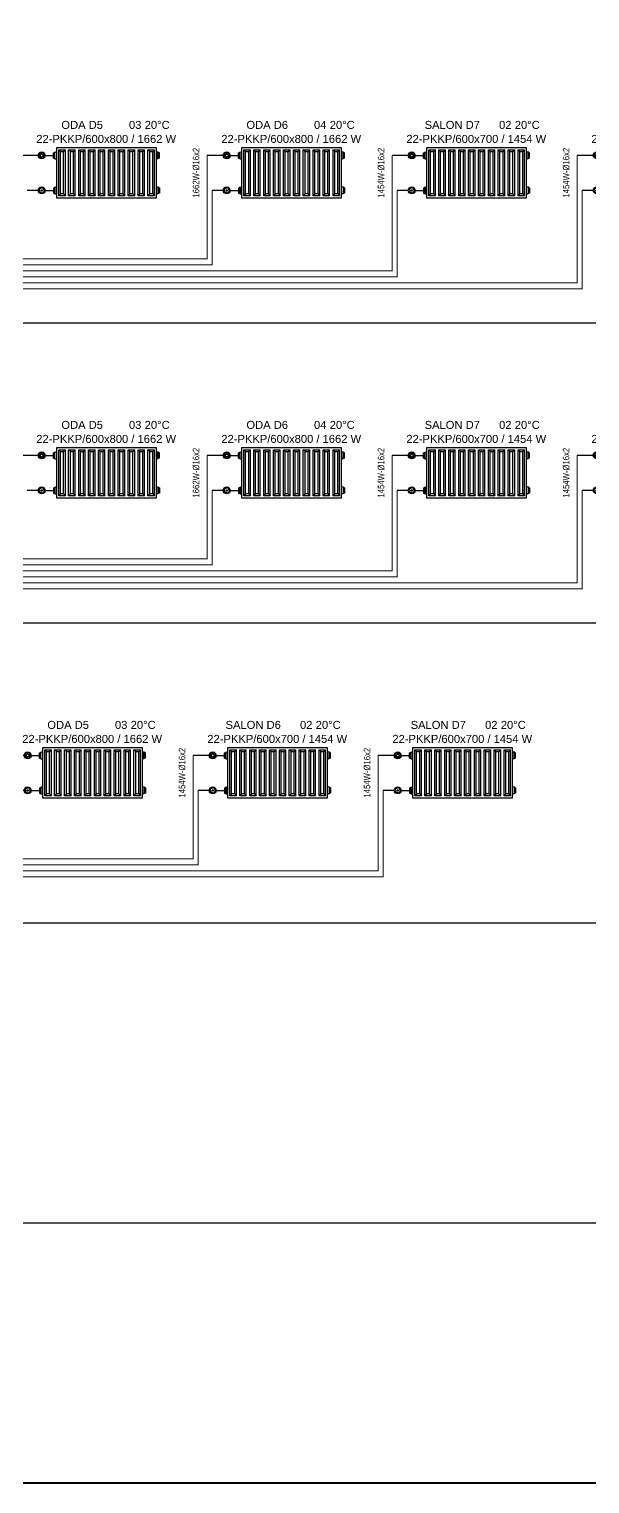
# Model space of a CAD drawing. Header units: centimetres. Extents: x -61 to 10101, y -10955 to 1521.
# Drawn here: x 3643 to 4204, y -4461 to -3006 of the extents above; entities that cross this region are included whole.
import ezdxf
from ezdxf.enums import TextEntityAlignment as Align

# ---------------------------------------------------------------- set-up
doc = ezdxf.new("R2010")
doc.units = ezdxf.units.CM
doc.linetypes.add('DASHED', pattern=[1.524, 1.27, -0.254])
doc.linetypes.add('ISITMA DONUS HATTI', pattern=[1.66, 1.57, -0.02, -0.07])
for name, color, linetype in [('MTY-ISITMA-DONUS-BORU', 30, 'ISITMA DONUS HATTI'), ('MTY-ISITMA-GIDIS-BORU', 10, 'Continuous'), ('MTY-RADYATÖR', 2, 'Continuous'), ('ROTAS-ISITMA-CAP', 41, 'Continuous'), ('ROTAS-ISITMA-DONUS', 30, 'DASHED'), ('ROTAS-ISITMA-GIDIS', 10, 'Continuous'), ('ROTAS-KAT-BANDI', 8, 'Continuous'), ('ROTAS-MASKE', 7, 'Continuous'), ('ROTAS-PAFTA', 7, 'Continuous'), ('ROTAS-RADYATOR', 2, 'Continuous')]:
    doc.layers.add(name, color=color, linetype=linetype)
doc.styles.add('MTYCAPLT', font='arial.ttf', dxfattribs={"width": 0.65, "height": 1})
doc.styles.add('ROTAS', font='arial.ttf')

# ---------------------------------------------------------------- blocks, each defined once
blk = doc.blocks.new('MTY-RADYATOR KOLON')
at = {"layer": 'MTY-ISITMA-DONUS-BORU'}
for p, q in [((11, 22.5), (0, 22.5)), ((17.9, 22.5), (26.3, 22.5))]:
    blk.add_line(p, q, dxfattribs=at)
at = {"layer": 'MTY-ISITMA-GIDIS-BORU'}
for p, q in [((11, 57.5), (-5, 57.5)), ((17.9, 57.5), (26.3, 57.5))]:
    blk.add_line(p, q, dxfattribs=at)
at = {"layer": 'MTY-RADYATÖR', "color": 15}
for p, q in [((12.3, 58.4), (11.9, 58.5)), ((12.8, 59.1), (12.5, 59.4)), ((13.4, 60), (13.6, 59.6)), ((14.5, 60.2), (14.5, 59.4)), ((15.5, 60), (15.3, 59.6)), ((16.1, 59.1), (16.4, 59.4)), ((16.6, 58.4), (17, 58.5)), ((26.3, 60.2), (27.2, 60.2)), ((26.3, 58.8), (26.3, 60.2)), ((26.3, 58.8), (27.2, 58.8)), ((26.3, 56.2), (26.3, 58.8)), ((27.2, 60.2), (27.2, 60.7)), ((27.2, 60.7), (27.8, 60.7)), ((27.2, 58.8), (27.2, 60.2)), ((27.2, 56.2), (27.2, 58.8)), ((27.8, 60.9), (28.8, 61)), ((27.8, 60.7), (27.8, 60.9)), ((27.8, 54.3), (27.8, 60.7)), ((31.6, 17.2), (31.6, 63)), ((31.6, 63), (38.2, 63)), ((33.4, 61.3), (31.6, 63)), ((33.4, 19), (33.4, 61.3)), ((33.4, 61.3), (36.5, 61.3)), ((36.5, 61.3), (38.2, 63)), ((36.5, 19), (36.5, 61.3)), ((38.2, 17.2), (38.2, 63)), ((41.5, 17.2), (41.5, 63)), ((43.3, 61.3), (41.5, 63)), ((41.5, 63), (48.1, 63)), ((43.3, 19), (43.3, 61.3)), ((43.3, 61.3), (46.4, 61.3)), ((46.4, 61.3), (48.1, 63)), ((46.4, 19), (46.4, 61.3)), ((48.1, 17.2), (48.1, 63)), ((51.5, 17.2), (51.5, 63)), ((53.2, 61.3), (51.5, 63)), ((51.5, 63), (58, 63)), ((53.2, 19), (53.2, 61.3)), ((53.2, 61.3), (56.3, 61.3)), ((56.3, 61.3), (58, 63)), ((56.3, 19), (56.3, 61.3)), ((58, 17.2), (58, 63)), ((61.4, 17.2), (61.4, 63)), ((61.4, 63), (67.9, 63)), ((63.1, 61.3), (61.4, 63)), ((63.1, 19), (63.1, 61.3)), ((63.1, 61.3), (66.2, 61.3)), ((66.2, 61.3), (67.9, 63)), ((66.2, 19), (66.2, 61.3)), ((67.9, 17.2), (67.9, 63)), ((71.3, 17.2), (71.3, 63)), ((71.3, 63), (77.8, 63)), ((73, 61.3), (71.3, 63)), ((73, 19), (73, 61.3)), ((73, 61.3), (76.1, 61.3)), ((76.1, 61.3), (77.8, 63)), ((76.1, 19), (76.1, 61.3)), ((77.8, 17.2), (77.8, 63)), ((81.2, 17.2), (81.2, 63)), ((81.2, 63), (87.7, 63)), ((82.9, 61.3), (81.2, 63)), ((82.9, 19), (82.9, 61.3)), ((82.9, 61.3), (86, 61.3)), ((86, 61.3), (87.7, 63)), ((86, 19), (86, 61.3)), ((87.7, 17.2), (87.7, 63)), ((91.1, 17.2), (91.1, 63)), ((91.1, 63), (97.6, 63)), ((92.8, 61.3), (91.1, 63)), ((92.8, 19), (92.8, 61.3)), ((92.8, 61.3), (95.9, 61.3)), ((95.9, 61.3), (97.6, 63)), ((95.9, 19), (95.9, 61.3)), ((97.6, 17.2), (97.6, 63)), ((101, 17.2), (101, 63)), ((101, 63), (107.5, 63)), ((102.7, 61.3), (101, 63)), ((102.7, 19), (102.7, 61.3)), ((102.7, 61.3), (105.8, 61.3)), ((105.8, 61.3), (107.5, 63)), ((105.8, 19), (105.8, 61.3)), ((107.5, 17.2), (107.5, 63)), ((110.9, 17.2), (110.9, 63)), ((110.9, 63), (117.4, 63)), ((112.6, 61.3), (110.9, 63)), ((112.6, 19), (112.6, 61.3)), ((112.6, 61.3), (115.7, 61.3)), ((115.7, 61.3), (117.4, 63)), ((115.7, 19), (115.7, 61.3)), ((117.4, 17.2), (117.4, 63)), ((120.8, 17.2), (120.8, 63)), ((120.8, 63), (127.3, 63)), ((122.5, 61.3), (120.8, 63)), ((122.5, 19), (122.5, 61.3)), ((122.5, 61.3), (125.6, 61.3)), ((125.6, 61.3), (127.3, 63)), ((125.6, 19), (125.6, 61.3)), ((127.3, 17.2), (127.3, 63)), ((130.8, 60.9), (129.8, 61)), ((130.8, 60.7), (130.8, 60.9)), ((130.8, 54.3), (130.8, 60.7)), ((131.4, 60.7), (130.8, 60.7)), ((131.4, 60.2), (131.4, 60.7)), ((132.3, 60.2), (131.4, 60.2)), ((131.4, 58.8), (131.4, 60.2)), ((132.3, 58.8), (131.4, 58.8)), ((131.4, 56.2), (131.4, 58.8)), ((132.3, 58.8), (132.3, 60.2)), ((132.3, 56.2), (132.3, 58.8)), ((11.7, 57.5), (12.5, 57.5)), ((12.3, 56.6), (11.9, 56.5)), ((12.8, 55.9), (12.5, 55.6)), ((13.4, 55), (13.6, 55.4)), ((14.5, 54.8), (14.5, 55.6)), ((15.5, 55), (15.3, 55.4)), ((16.1, 55.9), (16.4, 55.6)), ((17.2, 57.5), (16.4, 57.5)), ((16.6, 56.6), (17, 56.5)), ((26.3, 56.2), (27.2, 56.2)), ((26.3, 54.8), (26.3, 56.2)), ((26.3, 54.8), (27.2, 54.8)), ((27.2, 54.8), (27.2, 56.2)), ((27.2, 54.3), (27.2, 54.8)), ((27.2, 54.3), (27.8, 54.3)), ((27.8, 54.1), (27.8, 54.3)), ((27.8, 54.1), (28.8, 54)), ((130.8, 54.1), (129.8, 54)), ((131.4, 54.3), (130.8, 54.3)), ((130.8, 54.1), (130.8, 54.3)), ((132.3, 56.2), (131.4, 56.2)), ((131.4, 54.8), (131.4, 56.2)), ((132.3, 54.8), (131.4, 54.8)), ((131.4, 54.3), (131.4, 54.8)), ((132.3, 54.8), (132.3, 56.2)), ((15.2, 22.5), (13.8, 22.5)), ((26.3, 25.2), (27.2, 25.2)), ((26.3, 25.2), (26.3, 23.8)), ((26.3, 23.8), (27.2, 23.8)), ((26.3, 23.8), (26.3, 21.2)), ((26.3, 21.2), (27.2, 21.2)), ((26.3, 21.2), (26.3, 19.8)), ((26.3, 19.8), (27.2, 19.8)), ((27.2, 25.7), (27.8, 25.7)), ((27.2, 25.7), (27.2, 25.2)), ((27.2, 25.2), (27.2, 23.8)), ((27.2, 23.8), (27.2, 21.2)), ((27.2, 21.2), (27.2, 19.8)), ((27.2, 19.8), (27.2, 19.3)), ((27.2, 19.3), (27.8, 19.3)), ((27.8, 25.9), (28.8, 26)), ((27.8, 25.9), (27.8, 25.7)), ((27.8, 25.7), (27.8, 19.3)), ((27.8, 19.3), (27.8, 19.1)), ((27.8, 19.1), (28.8, 19)), ((33.4, 19), (31.6, 17.2)), ((38.2, 17.2), (31.6, 17.2)), ((36.5, 19), (33.4, 19)), ((36.5, 19), (38.2, 17.2)), ((43.3, 19), (41.5, 17.2)), ((48.1, 17.2), (41.5, 17.2)), ((46.4, 19), (43.3, 19)), ((46.4, 19), (48.1, 17.2)), ((53.2, 19), (51.5, 17.2)), ((58, 17.2), (51.5, 17.2)), ((56.3, 19), (53.2, 19)), ((56.3, 19), (58, 17.2)), ((63.1, 19), (61.4, 17.2)), ((67.9, 17.2), (61.4, 17.2)), ((66.2, 19), (63.1, 19)), ((66.2, 19), (67.9, 17.2)), ((73, 19), (71.3, 17.2)), ((77.8, 17.2), (71.3, 17.2)), ((76.1, 19), (73, 19)), ((76.1, 19), (77.8, 17.2)), ((82.9, 19), (81.2, 17.2)), ((87.7, 17.2), (81.2, 17.2)), ((86, 19), (82.9, 19)), ((86, 19), (87.7, 17.2)), ((92.8, 19), (91.1, 17.2)), ((97.6, 17.2), (91.1, 17.2)), ((95.9, 19), (92.8, 19)), ((95.9, 19), (97.6, 17.2)), ((102.7, 19), (101, 17.2)), ((107.5, 17.2), (101, 17.2)), ((105.8, 19), (102.7, 19)), ((105.8, 19), (107.5, 17.2)), ((112.6, 19), (110.9, 17.2)), ((117.4, 17.2), (110.9, 17.2)), ((115.7, 19), (112.6, 19)), ((115.7, 19), (117.4, 17.2)), ((122.5, 19), (120.8, 17.2)), ((127.3, 17.2), (120.8, 17.2)), ((125.6, 19), (122.5, 19)), ((125.6, 19), (127.3, 17.2)), ((130.8, 25.9), (129.8, 26)), ((130.8, 19.1), (129.8, 19)), ((130.8, 25.9), (130.8, 25.7)), ((130.8, 25.7), (130.8, 19.3)), ((131.4, 25.7), (130.8, 25.7)), ((130.8, 19.3), (130.8, 19.1)), ((131.4, 19.3), (130.8, 19.3)), ((131.4, 25.7), (131.4, 25.2)), ((132.3, 25.2), (131.4, 25.2)), ((131.4, 25.2), (131.4, 23.8)), ((132.3, 23.8), (131.4, 23.8)), ((131.4, 23.8), (131.4, 21.2)), ((132.3, 21.2), (131.4, 21.2)), ((131.4, 21.2), (131.4, 19.8)), ((132.3, 19.8), (131.4, 19.8)), ((131.4, 19.8), (131.4, 19.3)), ((132.3, 25.2), (132.3, 23.8)), ((132.3, 23.8), (132.3, 21.2)), ((132.3, 21.2), (132.3, 19.8))]:
    blk.add_line(p, q, dxfattribs=at)
blk.add_lwpolyline([(129.3, 65), (29.3, 65), (29.3, 15), (129.3, 15)], close=True, dxfattribs=at)
for centre, radius in [((14.5, 57.5), 3.45), ((14.5, 57.5), 2.72), ((14.5, 57.5), 1.41), ((14.5, 22.5), 3.45), ((14.5, 22.5), 0.697)]:
    blk.add_circle(centre, radius, dxfattribs=at)
for centre, radius, start, end in [((28.7, 61.6), 0.575, 274, 350), ((129.8, 61.6), 0.575, 190, 266), ((28.7, 53.4), 0.575, 10, 86), ((129.8, 53.4), 0.575, 94, 170), ((12.6, 23.9), 0.622, 108, 180), ((10.3, 22.5), 2.15, 320.2532, 39.7468), ((12.6, 21.1), 0.622, 180, 252), ((12.5, 28.5), 4.01, 267.9571, 308.0429), ((13.1, 18.2), 2.44, 37.6114, 106.3886), ((15.2, 24.7), 0.622, 36, 108), ((15.2, 20.3), 0.622, 252, 324), ((18.5, 25.4), 2.8, 186.5365, 245.4635), ((18.3, 19.7), 2.6, 112.1116, 175.8884), ((16.8, 22.5), 0.622, 324, 36), ((28.7, 26.6), 0.575, 274, 350), ((28.7, 18.4), 0.575, 10, 86), ((129.8, 26.6), 0.575, 190, 266), ((129.8, 18.4), 0.575, 94, 170)]:
    blk.add_arc(centre, radius, start, end, dxfattribs=at)
at = {"layer": 'MTY-RADYATÖR', "color": 2, "style": 'MTYCAPLT', "width": 0.65}
for tag, p, height in [('MAHAL_001', (63.5, 86), 10), ('RAD_001', (69.6, 72.5), 10), ('NO_001', (33.9, 42.2), 15), ('DERECE_001', (86.3, 32.4), 10)]:
    blk.add_attdef(tag, p, '', height=height, dxfattribs=at)

msp = doc.modelspace()

# ---------------------------------------------------------------- linework, layer by layer
at = {"layer": 'ROTAS-ISITMA-DONUS', "ltscale": 12, "const_width": 1}
for points in [[(2704, -3165), (2704, -3266), (4196, -3266), (4196, -3167.5)], [(2718, -3165), (2718, -3254), (4011, -3254), (4011, -3167.5)], [(2732, -3165), (2732, -3242), (3826, -3242), (3826, -3167.5)], [(2704, -3465), (2704, -3566), (4196, -3566), (4196, -3467.5)], [(2718, -3465), (2718, -3554), (4011, -3554), (4011, -3467.5)], [(2732, -3465), (2732, -3542), (3826, -3542), (3826, -3467.5)], [(2704, -3765), (2704, -3854), (3997, -3854), (3997, -3767.5)], [(2718, -3765), (2718, -3842), (3812, -3842), (3812, -3767.5)]]:
    msp.add_lwpolyline(points, dxfattribs=at)
at = {"layer": 'ROTAS-ISITMA-GIDIS', "const_width": 1}
for points in [[(2710, -3165), (2710, -3260), (4191, -3260), (4191, -3132.5)], [(2724, -3165), (2724, -3248), (4006, -3248), (4006, -3132.5)], [(2738, -3165), (2738, -3236), (3821, -3236), (3821, -3132.5)], [(2710, -3465), (2710, -3560), (4191, -3560), (4191, -3432.5)], [(2724, -3465), (2724, -3548), (4006, -3548), (4006, -3432.5)], [(2738, -3465), (2738, -3536), (3821, -3536), (3821, -3432.5)], [(2710, -3765), (2710, -3848), (3992, -3848), (3992, -3732.5)], [(2724, -3765), (2724, -3836), (3807, -3836), (3807, -3732.5)]]:
    msp.add_lwpolyline(points, dxfattribs=at)
at = {"layer": 'ROTAS-KAT-BANDI'}
for points in [[(2000, -3300), (7400, -3300)], [(2000, -3600), (7400, -3600)], [(2000, -3900), (7400, -3900)], [(2000, -4200), (7400, -4200)]]:
    msp.add_lwpolyline(points, dxfattribs=at)

# ---------------------------------------------------------------- block references
at = {"layer": 'ROTAS-RADYATOR'}
ref = msp.add_blockref('MTY-RADYATOR KOLON', (4196, -3190), dxfattribs=at)
ref.add_attrib('RAD_001', '22-PKKP/600x700 / 1454 W', dxfattribs={"layer": 'MTY-RADYATÖR', "color": 2, "height": 8, "style": 'MTYCAPLT'}).set_placement((4275, -3116), align=Align.MIDDLE_CENTER)
ref.add_attrib('NO_001', '02', dxfattribs={"layer": 'MTY-RADYATÖR', "color": 2, "height": 8, "style": 'MTYCAPLT'}).set_placement((4304, -3102), align=Align.MIDDLE_CENTER)
ref.add_attrib('DERECE_001', '20°C', dxfattribs={"layer": 'MTY-RADYATÖR', "color": 2, "height": 8, "style": 'MTYCAPLT'}).set_placement((4326, -3102), align=Align.MIDDLE_CENTER)
ref.add_attrib('MAHAL_001', 'SALON D8', dxfattribs={"layer": 'MTY-RADYATÖR', "color": 2, "height": 8, "style": 'MTYCAPLT'}).set_placement((4251, -3102), align=Align.MIDDLE_CENTER)
ref = msp.add_blockref('MTY-RADYATOR KOLON', (4196, -3490), dxfattribs=at)
ref.add_attrib('RAD_001', '22-PKKP/600x700 / 1454 W', dxfattribs={"layer": 'MTY-RADYATÖR', "color": 2, "height": 8, "style": 'MTYCAPLT'}).set_placement((4275, -3416), align=Align.MIDDLE_CENTER)
ref.add_attrib('NO_001', '02', dxfattribs={"layer": 'MTY-RADYATÖR', "color": 2, "height": 8, "style": 'MTYCAPLT'}).set_placement((4304, -3402), align=Align.MIDDLE_CENTER)
ref.add_attrib('DERECE_001', '20°C', dxfattribs={"layer": 'MTY-RADYATÖR', "color": 2, "height": 8, "style": 'MTYCAPLT'}).set_placement((4326, -3402), align=Align.MIDDLE_CENTER)
ref.add_attrib('MAHAL_001', 'SALON D8', dxfattribs={"layer": 'MTY-RADYATÖR', "color": 2, "height": 8, "style": 'MTYCAPLT'}).set_placement((4251, -3402), align=Align.MIDDLE_CENTER)

# ---------------------------------------------------------------- wipeouts: each hides what was drawn before it
for points in [[(3658.4, -3122), (3777.6, -3122), (3777.6, -3110), (3658.4, -3110)], [(3843.4, -3122), (3962.6, -3122), (3962.6, -3110), (3843.4, -3110)], [(4028.4, -3122), (4147.6, -3122), (4147.6, -3110), (4028.4, -3110)], [(3658.4, -3422), (3777.6, -3422), (3777.6, -3410), (3658.4, -3410)], [(3843.4, -3422), (3962.6, -3422), (3962.6, -3410), (3843.4, -3410)], [(4028.4, -3422), (4147.6, -3422), (4147.6, -3410), (4028.4, -3410)], [(3644.4, -3722), (3763.6, -3722), (3763.6, -3710), (3644.4, -3710)], [(3829.4, -3722), (3948.6, -3722), (3948.6, -3710), (3829.4, -3710)], [(4014.4, -3722), (4133.6, -3722), (4133.6, -3710), (4014.4, -3710)]]:
    msp.add_wipeout(points).dxf.layer = 'ROTAS-MASKE'

# ---------------------------------------------------------------- next in the draw order: wipeouts: each hides what was drawn before it
for points in [[(3677.6, -3108), (3710.4, -3108), (3710.4, -3096), (3677.6, -3096)], [(3740.2, -3108), (3753.8, -3108), (3753.8, -3096), (3740.2, -3096)], [(3862.6, -3108), (3895.4, -3108), (3895.4, -3096), (3862.6, -3096)], [(3925.2, -3108), (3938.8, -3108), (3938.8, -3096), (3925.2, -3096)], [(4042.8, -3108), (4085.2, -3108), (4085.2, -3096), (4042.8, -3096)], [(4110.2, -3108), (4123.8, -3108), (4123.8, -3096), (4110.2, -3096)], [(4186.6, -3171.2), (4186.6, -3131.5), (4176.9, -3131.5), (4176.9, -3171.2)], [(3677.6, -3408), (3710.4, -3408), (3710.4, -3396), (3677.6, -3396)], [(3740.2, -3408), (3753.8, -3408), (3753.8, -3396), (3740.2, -3396)], [(3862.6, -3408), (3895.4, -3408), (3895.4, -3396), (3862.6, -3396)], [(3925.2, -3408), (3938.8, -3408), (3938.8, -3396), (3925.2, -3396)], [(4042.8, -3408), (4085.2, -3408), (4085.2, -3396), (4042.8, -3396)], [(4110.2, -3408), (4123.8, -3408), (4123.8, -3396), (4110.2, -3396)], [(4186.6, -3471.2), (4186.6, -3431.5), (4176.9, -3431.5), (4176.9, -3471.2)], [(3663.6, -3708), (3696.4, -3708), (3696.4, -3696), (3663.6, -3696)], [(3726.2, -3708), (3739.8, -3708), (3739.8, -3696), (3726.2, -3696)], [(3843.8, -3708), (3886.2, -3708), (3886.2, -3696), (3843.8, -3696)], [(3911.2, -3708), (3924.8, -3708), (3924.8, -3696), (3911.2, -3696)], [(4028.8, -3708), (4071.2, -3708), (4071.2, -3696), (4028.8, -3696)], [(4096.2, -3708), (4109.8, -3708), (4109.8, -3696), (4096.2, -3696)]]:
    msp.add_wipeout(points).dxf.layer = 'ROTAS-MASKE'

# ---------------------------------------------------------------- next in the draw order: texts
at = {"layer": 'ROTAS-ISITMA-CAP', "style": 'ROTAS', "width": 0.85}
for p in [(4185, -3149.8), (4185, -3449.8)]:
    msp.add_text('1454W-Ø16x2', height=6.5, rotation=90, dxfattribs=at).set_placement(p, align=Align.BOTTOM_CENTER)

# ---------------------------------------------------------------- next in the draw order: wipeouts: each hides what was drawn before it
for points in [[(3757.4, -3108), (3780.6, -3108), (3780.6, -3096), (3757.4, -3096)], [(3942.4, -3108), (3965.6, -3108), (3965.6, -3096), (3942.4, -3096)], [(4127.4, -3108), (4150.6, -3108), (4150.6, -3096), (4127.4, -3096)], [(3757.4, -3408), (3780.6, -3408), (3780.6, -3396), (3757.4, -3396)], [(3942.4, -3408), (3965.6, -3408), (3965.6, -3396), (3942.4, -3396)], [(4127.4, -3408), (4150.6, -3408), (4150.6, -3396), (4127.4, -3396)], [(3743.4, -3708), (3766.6, -3708), (3766.6, -3696), (3743.4, -3696)], [(3928.4, -3708), (3951.6, -3708), (3951.6, -3696), (3928.4, -3696)], [(4113.4, -3708), (4136.6, -3708), (4136.6, -3696), (4113.4, -3696)]]:
    msp.add_wipeout(points).dxf.layer = 'ROTAS-MASKE'

# ---------------------------------------------------------------- next in the draw order: block references
at = {"layer": 'ROTAS-RADYATOR'}
ref = msp.add_blockref('MTY-RADYATOR KOLON', (3641, -3190), dxfattribs=at)
ref.add_attrib('RAD_001', '22-PKKP/600x800 / 1662 W', dxfattribs={"layer": 'MTY-RADYATÖR', "color": 2, "height": 8, "style": 'MTYCAPLT'}).set_placement((3720, -3116), align=Align.MIDDLE_CENTER)
ref.add_attrib('NO_001', '03', dxfattribs={"layer": 'MTY-RADYATÖR', "color": 2, "height": 8, "style": 'MTYCAPLT'}).set_placement((3749, -3102), align=Align.MIDDLE_CENTER)
ref.add_attrib('DERECE_001', '20°C', dxfattribs={"layer": 'MTY-RADYATÖR', "color": 2, "height": 8, "style": 'MTYCAPLT'}).set_placement((3771, -3102), align=Align.MIDDLE_CENTER)
ref.add_attrib('MAHAL_001', 'ODA D5', dxfattribs={"layer": 'MTY-RADYATÖR', "color": 2, "height": 8, "style": 'MTYCAPLT'}).set_placement((3696, -3102), align=Align.MIDDLE_CENTER)
ref = msp.add_blockref('MTY-RADYATOR KOLON', (3826, -3190), dxfattribs=at)
ref.add_attrib('RAD_001', '22-PKKP/600x800 / 1662 W', dxfattribs={"layer": 'MTY-RADYATÖR', "color": 2, "height": 8, "style": 'MTYCAPLT'}).set_placement((3905, -3116), align=Align.MIDDLE_CENTER)
ref.add_attrib('NO_001', '04', dxfattribs={"layer": 'MTY-RADYATÖR', "color": 2, "height": 8, "style": 'MTYCAPLT'}).set_placement((3934, -3102), align=Align.MIDDLE_CENTER)
ref.add_attrib('DERECE_001', '20°C', dxfattribs={"layer": 'MTY-RADYATÖR', "color": 2, "height": 8, "style": 'MTYCAPLT'}).set_placement((3956, -3102), align=Align.MIDDLE_CENTER)
ref.add_attrib('MAHAL_001', 'ODA D6', dxfattribs={"layer": 'MTY-RADYATÖR', "color": 2, "height": 8, "style": 'MTYCAPLT'}).set_placement((3881, -3102), align=Align.MIDDLE_CENTER)
ref = msp.add_blockref('MTY-RADYATOR KOLON', (4011, -3190), dxfattribs=at)
ref.add_attrib('RAD_001', '22-PKKP/600x700 / 1454 W', dxfattribs={"layer": 'MTY-RADYATÖR', "color": 2, "height": 8, "style": 'MTYCAPLT'}).set_placement((4090, -3116), align=Align.MIDDLE_CENTER)
ref.add_attrib('NO_001', '02', dxfattribs={"layer": 'MTY-RADYATÖR', "color": 2, "height": 8, "style": 'MTYCAPLT'}).set_placement((4119, -3102), align=Align.MIDDLE_CENTER)
ref.add_attrib('DERECE_001', '20°C', dxfattribs={"layer": 'MTY-RADYATÖR', "color": 2, "height": 8, "style": 'MTYCAPLT'}).set_placement((4141, -3102), align=Align.MIDDLE_CENTER)
ref.add_attrib('MAHAL_001', 'SALON D7', dxfattribs={"layer": 'MTY-RADYATÖR', "color": 2, "height": 8, "style": 'MTYCAPLT'}).set_placement((4066, -3102), align=Align.MIDDLE_CENTER)
ref = msp.add_blockref('MTY-RADYATOR KOLON', (3641, -3490), dxfattribs=at)
ref.add_attrib('RAD_001', '22-PKKP/600x800 / 1662 W', dxfattribs={"layer": 'MTY-RADYATÖR', "color": 2, "height": 8, "style": 'MTYCAPLT'}).set_placement((3720, -3416), align=Align.MIDDLE_CENTER)
ref.add_attrib('NO_001', '03', dxfattribs={"layer": 'MTY-RADYATÖR', "color": 2, "height": 8, "style": 'MTYCAPLT'}).set_placement((3749, -3402), align=Align.MIDDLE_CENTER)
ref.add_attrib('DERECE_001', '20°C', dxfattribs={"layer": 'MTY-RADYATÖR', "color": 2, "height": 8, "style": 'MTYCAPLT'}).set_placement((3771, -3402), align=Align.MIDDLE_CENTER)
ref.add_attrib('MAHAL_001', 'ODA D5', dxfattribs={"layer": 'MTY-RADYATÖR', "color": 2, "height": 8, "style": 'MTYCAPLT'}).set_placement((3696, -3402), align=Align.MIDDLE_CENTER)
ref = msp.add_blockref('MTY-RADYATOR KOLON', (3826, -3490), dxfattribs=at)
ref.add_attrib('RAD_001', '22-PKKP/600x800 / 1662 W', dxfattribs={"layer": 'MTY-RADYATÖR', "color": 2, "height": 8, "style": 'MTYCAPLT'}).set_placement((3905, -3416), align=Align.MIDDLE_CENTER)
ref.add_attrib('NO_001', '04', dxfattribs={"layer": 'MTY-RADYATÖR', "color": 2, "height": 8, "style": 'MTYCAPLT'}).set_placement((3934, -3402), align=Align.MIDDLE_CENTER)
ref.add_attrib('DERECE_001', '20°C', dxfattribs={"layer": 'MTY-RADYATÖR', "color": 2, "height": 8, "style": 'MTYCAPLT'}).set_placement((3956, -3402), align=Align.MIDDLE_CENTER)
ref.add_attrib('MAHAL_001', 'ODA D6', dxfattribs={"layer": 'MTY-RADYATÖR', "color": 2, "height": 8, "style": 'MTYCAPLT'}).set_placement((3881, -3402), align=Align.MIDDLE_CENTER)
ref = msp.add_blockref('MTY-RADYATOR KOLON', (4011, -3490), dxfattribs=at)
ref.add_attrib('RAD_001', '22-PKKP/600x700 / 1454 W', dxfattribs={"layer": 'MTY-RADYATÖR', "color": 2, "height": 8, "style": 'MTYCAPLT'}).set_placement((4090, -3416), align=Align.MIDDLE_CENTER)
ref.add_attrib('NO_001', '02', dxfattribs={"layer": 'MTY-RADYATÖR', "color": 2, "height": 8, "style": 'MTYCAPLT'}).set_placement((4119, -3402), align=Align.MIDDLE_CENTER)
ref.add_attrib('DERECE_001', '20°C', dxfattribs={"layer": 'MTY-RADYATÖR', "color": 2, "height": 8, "style": 'MTYCAPLT'}).set_placement((4141, -3402), align=Align.MIDDLE_CENTER)
ref.add_attrib('MAHAL_001', 'SALON D7', dxfattribs={"layer": 'MTY-RADYATÖR', "color": 2, "height": 8, "style": 'MTYCAPLT'}).set_placement((4066, -3402), align=Align.MIDDLE_CENTER)
ref = msp.add_blockref('MTY-RADYATOR KOLON', (3627, -3790), dxfattribs=at)
ref.add_attrib('RAD_001', '22-PKKP/600x800 / 1662 W', dxfattribs={"layer": 'MTY-RADYATÖR', "color": 2, "height": 8, "style": 'MTYCAPLT'}).set_placement((3706, -3716), align=Align.MIDDLE_CENTER)
ref.add_attrib('NO_001', '03', dxfattribs={"layer": 'MTY-RADYATÖR', "color": 2, "height": 8, "style": 'MTYCAPLT'}).set_placement((3735, -3702), align=Align.MIDDLE_CENTER)
ref.add_attrib('DERECE_001', '20°C', dxfattribs={"layer": 'MTY-RADYATÖR', "color": 2, "height": 8, "style": 'MTYCAPLT'}).set_placement((3757, -3702), align=Align.MIDDLE_CENTER)
ref.add_attrib('MAHAL_001', 'ODA D5', dxfattribs={"layer": 'MTY-RADYATÖR', "color": 2, "height": 8, "style": 'MTYCAPLT'}).set_placement((3682, -3702), align=Align.MIDDLE_CENTER)
ref = msp.add_blockref('MTY-RADYATOR KOLON', (3812, -3790), dxfattribs=at)
ref.add_attrib('RAD_001', '22-PKKP/600x700 / 1454 W', dxfattribs={"layer": 'MTY-RADYATÖR', "color": 2, "height": 8, "style": 'MTYCAPLT'}).set_placement((3891, -3716), align=Align.MIDDLE_CENTER)
ref.add_attrib('NO_001', '02', dxfattribs={"layer": 'MTY-RADYATÖR', "color": 2, "height": 8, "style": 'MTYCAPLT'}).set_placement((3920, -3702), align=Align.MIDDLE_CENTER)
ref.add_attrib('DERECE_001', '20°C', dxfattribs={"layer": 'MTY-RADYATÖR', "color": 2, "height": 8, "style": 'MTYCAPLT'}).set_placement((3942, -3702), align=Align.MIDDLE_CENTER)
ref.add_attrib('MAHAL_001', 'SALON D6', dxfattribs={"layer": 'MTY-RADYATÖR', "color": 2, "height": 8, "style": 'MTYCAPLT'}).set_placement((3867, -3702), align=Align.MIDDLE_CENTER)
ref = msp.add_blockref('MTY-RADYATOR KOLON', (3997, -3790), dxfattribs=at)
ref.add_attrib('RAD_001', '22-PKKP/600x700 / 1454 W', dxfattribs={"layer": 'MTY-RADYATÖR', "color": 2, "height": 8, "style": 'MTYCAPLT'}).set_placement((4076, -3716), align=Align.MIDDLE_CENTER)
ref.add_attrib('NO_001', '02', dxfattribs={"layer": 'MTY-RADYATÖR', "color": 2, "height": 8, "style": 'MTYCAPLT'}).set_placement((4105, -3702), align=Align.MIDDLE_CENTER)
ref.add_attrib('DERECE_001', '20°C', dxfattribs={"layer": 'MTY-RADYATÖR', "color": 2, "height": 8, "style": 'MTYCAPLT'}).set_placement((4127, -3702), align=Align.MIDDLE_CENTER)
ref.add_attrib('MAHAL_001', 'SALON D7', dxfattribs={"layer": 'MTY-RADYATÖR', "color": 2, "height": 8, "style": 'MTYCAPLT'}).set_placement((4052, -3702), align=Align.MIDDLE_CENTER)

# ---------------------------------------------------------------- next in the draw order: wipeouts: each hides what was drawn before it
for points in [[(3816.6, -3171.2), (3816.6, -3131.5), (3806.9, -3131.5), (3806.9, -3171.2)], [(4001.6, -3171.2), (4001.6, -3131.5), (3991.9, -3131.5), (3991.9, -3171.2)], [(3816.6, -3471.2), (3816.6, -3431.5), (3806.9, -3431.5), (3806.9, -3471.2)], [(4001.6, -3471.2), (4001.6, -3431.5), (3991.9, -3431.5), (3991.9, -3471.2)], [(3802.6, -3771.2), (3802.6, -3731.5), (3792.9, -3731.5), (3792.9, -3771.2)], [(3987.6, -3771.2), (3987.6, -3731.5), (3977.9, -3731.5), (3977.9, -3771.2)]]:
    msp.add_wipeout(points).dxf.layer = 'ROTAS-MASKE'

# ---------------------------------------------------------------- next in the draw order: linework, layer by layer
at = {"layer": 'ROTAS-PAFTA', "const_width": 2}
msp.add_lwpolyline([(1940, -4460), (10000, -4460), (10000, -1580), (1940, -1580)], close=True, dxfattribs=at)

# ---------------------------------------------------------------- next in the draw order: texts
at = {"layer": 'ROTAS-ISITMA-CAP', "style": 'ROTAS', "width": 0.85}
for s, p in [('1662W-Ø16x2', (3815, -3149.8)), ('1454W-Ø16x2', (4000, -3149.8)), ('1662W-Ø16x2', (3815, -3449.8)), ('1454W-Ø16x2', (4000, -3449.8)), ('1454W-Ø16x2', (3801, -3749.8)), ('1454W-Ø16x2', (3986, -3749.8))]:
    msp.add_text(s, height=6.5, rotation=90, dxfattribs=at).set_placement(p, align=Align.BOTTOM_CENTER)

doc.saveas('drawing.dxf')
